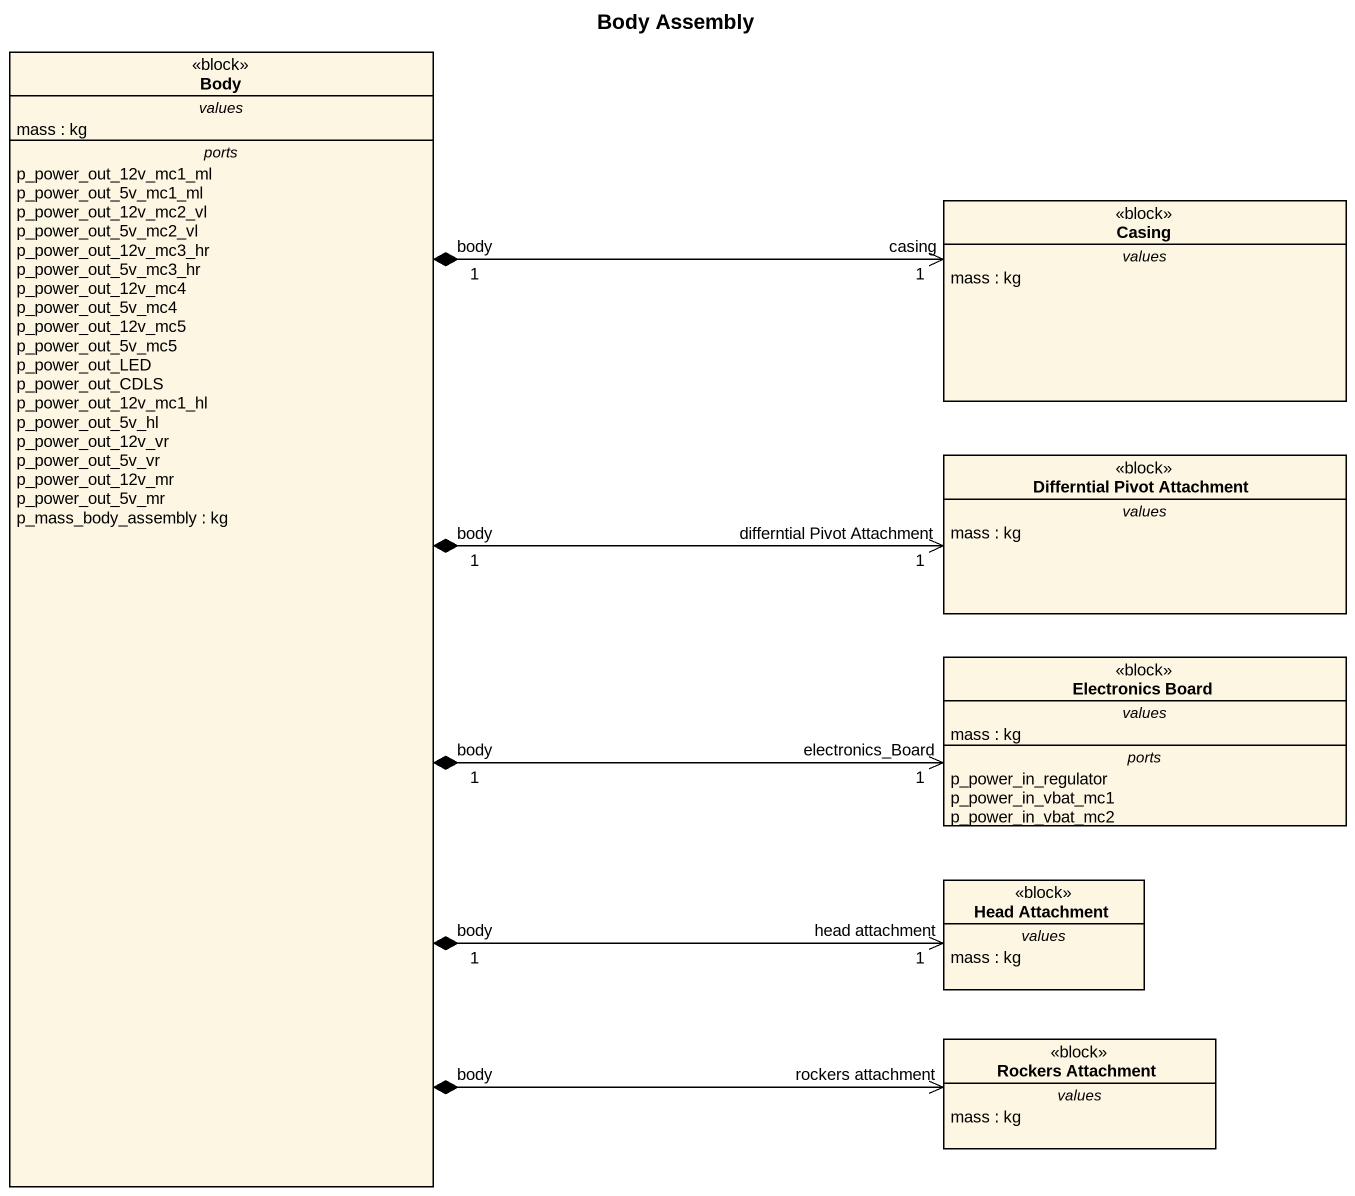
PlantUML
@startuml
title Body Assembly
hide circle
hide empty members
class Body <<block>> {
  -- values --
  mass : kg
  -- ports --
  p_power_out_12v_mc1_ml
  p_power_out_5v_mc1_ml
  p_power_out_12v_mc2_vl
  p_power_out_5v_mc2_vl
  p_power_out_12v_mc3_hr
  p_power_out_5v_mc3_hr
  p_power_out_12v_mc4
  p_power_out_5v_mc4
  p_power_out_12v_mc5
  p_power_out_5v_mc5
  p_power_out_LED
  p_power_out_CDLS
  p_power_out_12v_mc1_hl
  p_power_out_5v_hl
  p_power_out_12v_vr
  p_power_out_5v_vr
  p_power_out_12v_mr
  p_power_out_5v_mr
  p_mass_body_assembly : kg
}
class Casing <<block>> {
  -- values --
  mass : kg
}
class "Differntial Pivot Attachment" as Differntial_Pivot_Attachment <<block>> {
  -- values --
  mass : kg
}
class "Electronics Board" as Electronics_Board <<block>> {
  -- values --
  mass : kg
  -- ports --
  p_power_in_regulator
  p_power_in_vbat_mc1
  p_power_in_vbat_mc2
}
class "Head Attachment" as Head_Attachment <<block>> {
  -- values --
  mass : kg
}
class "Rockers Attachment" as Rockers_Attachment <<block>> {
  -- values --
  mass : kg
}
Body "body\n1" *-right-> "casing\n1" Casing
Body "body\n1" *-right-> "differntial Pivot Attachment\n1" Differntial_Pivot_Attachment
Body "body\n1" *-right-> "electronics_Board\n1" Electronics_Board
Body "body\n1" *-right-> "head attachment\n1" Head_Attachment
Body "body" *-right-> "rockers attachment" Rockers_Attachment
@enduml
